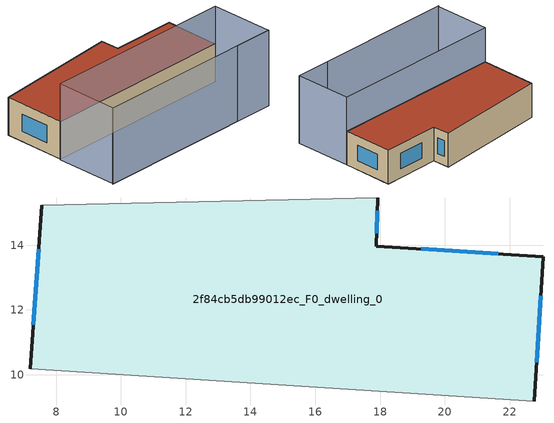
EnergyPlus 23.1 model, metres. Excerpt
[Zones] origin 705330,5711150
2f84cb5db99012ec_F0_dwelling_0
 floor ground (EU_floor_Construction): 22.75,9.19 23.03,13.65 17.88,13.97 17.93,15.46 7.55,15.24 7.21,10.19 z0
 wall outside (EU_wall_Construction): 7.21,10.19 7.55,15.24 / 17.93,15.46 17.88,13.97 23.03,13.65 22.75,9.19 z0:3
 wall adiabatic (EU_wall_Construction): 22.75,9.19 7.21,10.19 / 7.55,15.24 17.93,15.46 z0:3
 window (EU_Window_Construction): 7.3,11.55 7.46,13.87 / 17.91,15.06 17.89,14.37 / 19.27,13.88 21.64,13.73 / 22.95,12.44 22.83,10.39 z0.81:2.19
 roof outside (EU_roof_Construction): 23.03,13.65 22.75,9.19 7.21,10.19 7.55,15.24 17.93,15.46 17.88,13.97 z3
shading: 6.81,5.13 22.44,4.09 / 7.18,10.19 22.75,9.19 / 22.75,9.19 22.42,4.1 / 22.42,4.1 6.86,5.09 / 6.86,5.09 7.18,10.19 z0:6
[Building]
EU S2 Campaign: North Axis=0; Terrain=City; Solar Distribution=FullExterior
[Site:Location]
London: Latitude=51.5; Longitude=-0.5; Time Zone=0; Elevation=25
[SizingPeriod:WeatherFileDays]
AnnualSizingPeriod: Begin Month=1; Begin Day of Month=1; End Month=12; End Day of Month=31; Day of Week for Start Day=Monday; Use Weather File Daylight Saving Period=No; Use Weather File Rain and Snow Indicators=No
[MATERIAL]
EU_InternalMass_Material: Roughness=MediumRough; Thickness=0.1; Conductivity=1; Density=1800; Specific Heat=900; Thermal Absorptance=0.9; Solar Absorptance=0.7; Visible Absorptance=0.7
[MATERIAL:NOMASS] Roughness=MediumRough; Thermal Absorptance=0.9; Solar Absorptance=0.7; Visible Absorptance=0.7
Name | Thermal Resistance
EU_wall_NoMass | 0.555556
EU_roof_NoMass | 0.510204
EU_floor_NoMass | 1.68919
[WINDOWMATERIAL:SIMPLEGLAZINGSYSTEM]
EU_Window_SimpleGlazing: UFactor=3.96; Solar Heat Gain Coefficient=0.85; Visible Transmittance=0.85
[CONSTRUCTION]
EU_wall_Construction: EU_wall_NoMass
EU_roof_Construction: EU_roof_NoMass
EU_floor_Construction: EU_floor_NoMass
EU_InternalMass_Construction: EU_InternalMass_Material
EU_Window_Construction: EU_Window_SimpleGlazing
[ZONE]
2f84cb5db99012ec_F0_dwelling_0: Type=1; Multiplier=1; Ceiling Height=autocalculate; Volume=240.63; Floor Area=autocalculate; Part of Total Floor Area=Yes
[INTERNALMASS]
2f84cb5db99012ec_F0_dwelling_0_EU_InternalMass: Construction=EU_InternalMass_Construction; Zone or ZoneList=2f84cb5db99012ec_F0_dwelling_0; Surface Area=80.2105
[OTHEREQUIPMENT]
EU_Step8_InternalGain_2f84cb5db99012ec_F0_dwelling_0_f000: Fuel Type=Electricity; Zone or ZoneList or Space or SpaceList=2f84cb5db99012ec_F0_dwelling_0; Schedule=EU_Step8_GainSchedule_2f84cb5db99012ec_F0_dwelling_0_f000; Design Level Calculation Method=Watts/Area; Power per Zone Floor Area=1; Fraction Latent=0; Fraction Radiant=0; Fraction Lost=0; Carbon Dioxide Generation Rate=0; EndUse Subcategory=EU_Step8_InternalGains
[ZONEVENTILATION:DESIGNFLOWRATE]
EU_ConstantAir_2f84cb5db99012ec_F0_dwelling_0: Zone or ZoneList or Space or SpaceList=2f84cb5db99012ec_F0_dwelling_0; Schedule=EU_AlwaysOn; Design Flow Rate Calculation Method=AirChanges/Hour; Air Changes per Hour=0.48; Ventilation Type=Natural; Fan Pressure Rise=0; Fan Total Efficiency=1; Constant Term Coefficient=1; Temperature Term Coefficient=0; Velocity Term Coefficient=0; Velocity Squared Term Coefficient=0; Minimum Indoor Temperature=-100; Maximum Indoor Temperature=100; Delta Temperature=-100; Minimum Outdoor Temperature=-100; Maximum Outdoor Temperature=100; Maximum Wind Speed=40
[HVACTEMPLATE:THERMOSTAT]
EU_HeatOnly_2f84cb5db99012ec_F0_dwelling_0: Constant Heating Setpoint=20; Constant Cooling Setpoint=50
[HVACTEMPLATE:ZONE:IDEALLOADSAIRSYSTEM]
2f84cb5db99012ec_F0_dwelling_0: Template Thermostat=EU_HeatOnly_2f84cb5db99012ec_F0_dwelling_0; System Availability Schedule=EU_AlwaysOn; Maximum Heating Supply Air Temperature=50; Minimum Cooling Supply Air Temperature=13; Maximum Heating Supply Air Humidity Ratio=0.0156; Minimum Cooling Supply Air Humidity Ratio=0.0077; Heating Limit=NoLimit; Cooling Limit=NoLimit; Heating Availability Schedule=EU_AlwaysOn; Cooling Availability Schedule=EU_CoolingOff; Dehumidification Control Type=ConstantSensibleHeatRatio; Cooling Sensible Heat Ratio=0.7; Dehumidification Setpoint=60; Humidification Control Type=None; Humidification Setpoint=30; Outdoor Air Method=None; Outdoor Air Flow Rate per Person=0.00944; Outdoor Air Flow Rate per Zone Floor Area=0; Outdoor Air Flow Rate per Zone=0; Demand Controlled Ventilation Type=None; Outdoor Air Economizer Type=NoEconomizer; Heat Recovery Type=None; Sensible Heat Recovery Effectiveness=0.7; Latent Heat Recovery Effectiveness=0.65
[SIZING:ZONE]
2f84cb5db99012ec_F0_dwelling_0: Zone Cooling Design Supply Air Temperature Input Method=SupplyAirTemperature; Zone Cooling Design Supply Air Temperature=13; Zone Heating Design Supply Air Temperature Input Method=SupplyAirTemperature; Zone Heating Design Supply Air Temperature=50; Zone Cooling Design Supply Air Humidity Ratio=0.008; Zone Heating Design Supply Air Humidity Ratio=0.008; Cooling Design Air Flow Method=DesignDay; Cooling Design Air Flow Rate=0; Cooling Minimum Air Flow per Zone Floor Area=0.000762; Cooling Minimum Air Flow=0; Cooling Minimum Air Flow Fraction=0.2; Heating Design Air Flow Method=DesignDay; Heating Design Air Flow Rate=0; Heating Maximum Air Flow per Zone Floor Area=0.002032; Heating Maximum Air Flow=0.141576; Heating Maximum Air Flow Fraction=0.3; Account for Dedicated Outdoor Air System=No; Dedicated Outdoor Air System Control Strategy=NeutralSupplyAir; Dedicated Outdoor Air Low Setpoint Temperature for Design=autosize; Dedicated Outdoor Air High Setpoint Temperature for Design=autosize; Zone Load Sizing Method=Sensible Load Only No Latent Load; Zone Latent Cooling Design Supply Air Humidity Ratio Input Method=HumidityRatioDifference; Zone Cooling Design Supply Air Humidity Ratio Difference=0.005; Zone Latent Heating Design Supply Air Humidity Ratio Input Method=HumidityRatioDifference; Zone Humidification Design Supply Air Humidity Ratio Difference=0.005
[SCHEDULE:CONSTANT]
Name | Hourly Value
EU_AlwaysOn | 1
EU_CoolingOff | 0
[SCHEDULE:FILE]
EU_Step8_GainSchedule_2f84cb5db99012ec_F0_dwelling_0_f000: File=../../schedules/2f84cb5db99012ec/2f84cb5db99012ec_F0_dwelling_0_f000_gain.csv; Column Number=1; Rows to Skip at Top=0; Number of Hours of Data=8760; Column Separator=Comma; Interpolate to Timestep=No; Minutes per Item=60; Adjust Schedule for Daylight Savings=Yes
